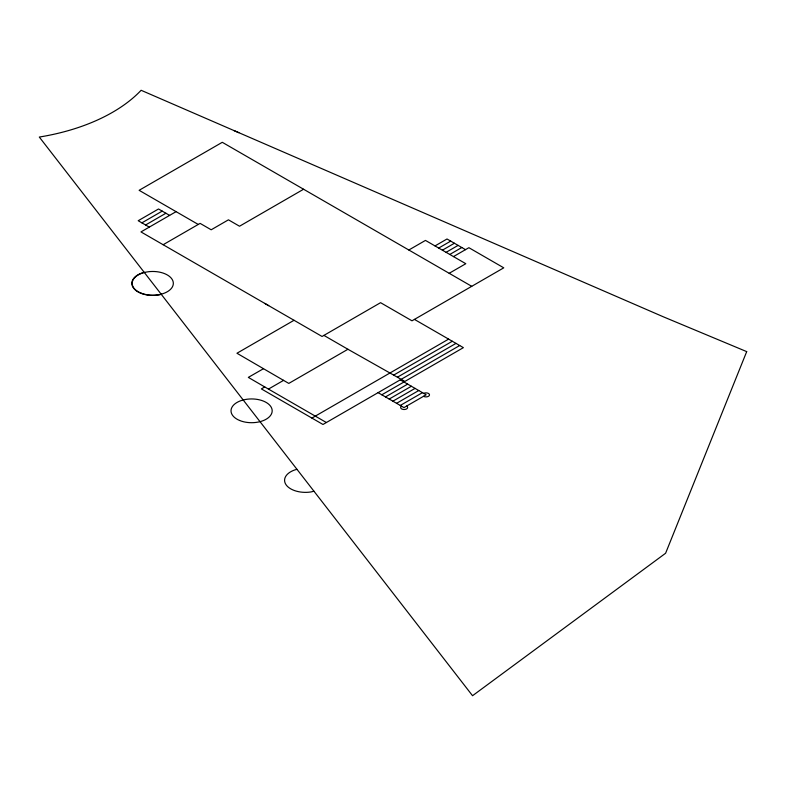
<?xml version="1.0" encoding="UTF-8"?>
<svg xmlns="http://www.w3.org/2000/svg" width="786" height="786" viewBox="0 0 786 786"><rect width="100%" height="100%" fill="white"/><g stroke="black" fill="none" stroke-linecap="round" stroke-linejoin="round"><path stroke-width="1.18" d="M401.538 406.175L401.115 406.49A3.488 2.014 0 0 0 402.137 409.142A3.488 2.014 0 0 0 406.804 408.789A3.488 2.014 0 0 0 406.598 406.077M141.893 222.851L162.221 211.11M145.597 224.983L165.915 213.242M176.084 211.65L140.969 231.919L322.064 336.467L380.571 302.679L411.992 320.816L503.767 267.83L468.888 247.698L453.483 256.59M163.144 244.721L200.106 223.381L211.188 229.787L228.441 219.825L239.524 226.23L303.583 189.239M408.828 250.007L425.462 240.408L465.803 263.703L449.179 273.302M294.033 320.285L236.95 353.248L283.55 380.375L268.458 389.09M435.012 245.92L447.018 238.983L465.499 249.653M438.706 248.052L450.712 241.115M442.4 250.184L454.406 243.247M446.094 252.316L458.11 245.389M449.789 254.458L461.804 247.521M326.377 422.524L264.754 386.948L261.374 388.903L322.987 424.479L459.692 345.516M414.448 319.401L463.386 347.648L404.878 381.436L347.933 349.269L288.796 383.411L283.392 380.286M311.895 418.083L448.61 339.12M393.786 375.03L452.304 341.252M397.48 377.162L455.998 343.384M381.809 394.788L403.984 381.986M385.504 396.92L407.679 384.118M389.198 399.052L411.373 386.25M392.892 401.184L415.067 388.382M396.586 403.316L418.761 390.514M400.28 405.458L422.455 392.656M263.497 368.693L248.327 377.388L264.754 386.948M423.713 393.373L424.263 393.138A3.488 2.014 0 0 1 428.851 393.717A3.488 2.014 0 0 1 428.242 396.419A3.488 2.014 0 0 1 423.536 396.301M297.02 469.37L295.035 469.851A20.908 12.065 0 0 0 286.173 484.923A20.908 12.065 0 0 0 310.902 491.957L313.958 491.23M234.002 130.574L238.865 132.726M471.738 286.32L222.281 142.305L139.122 190.31L198.259 224.452M169.619 215.384L158.526 208.978L138.198 220.719L149.291 227.115M323.911 335.396L347.933 349.269M400.28 379.854L426.15 394.788L403.984 407.59L378.115 392.656M264.784 303.396L268.704 305.666M161.297 294.357A20.908 12.065 0 0 1 133.669 288.275A20.908 12.065 0 0 1 144.211 272.329M746.7 351.617L665.604 553.246L472.543 695.718L39.3 137.049A167.703 96.825 0 0 0 141.116 90.282L663.345 316.807L746.7 351.617M140.694 292.972A20.574 11.878 0 0 0 173.225 284.561A20.574 11.878 0 0 0 144.349 272.506A20.574 11.878 0 0 0 140.694 292.972M239.553 420.451A20.574 11.878 0 0 0 272.074 412.041A20.574 11.878 0 0 0 243.198 399.976A20.574 11.878 0 0 0 239.553 420.451"/></g></svg>
